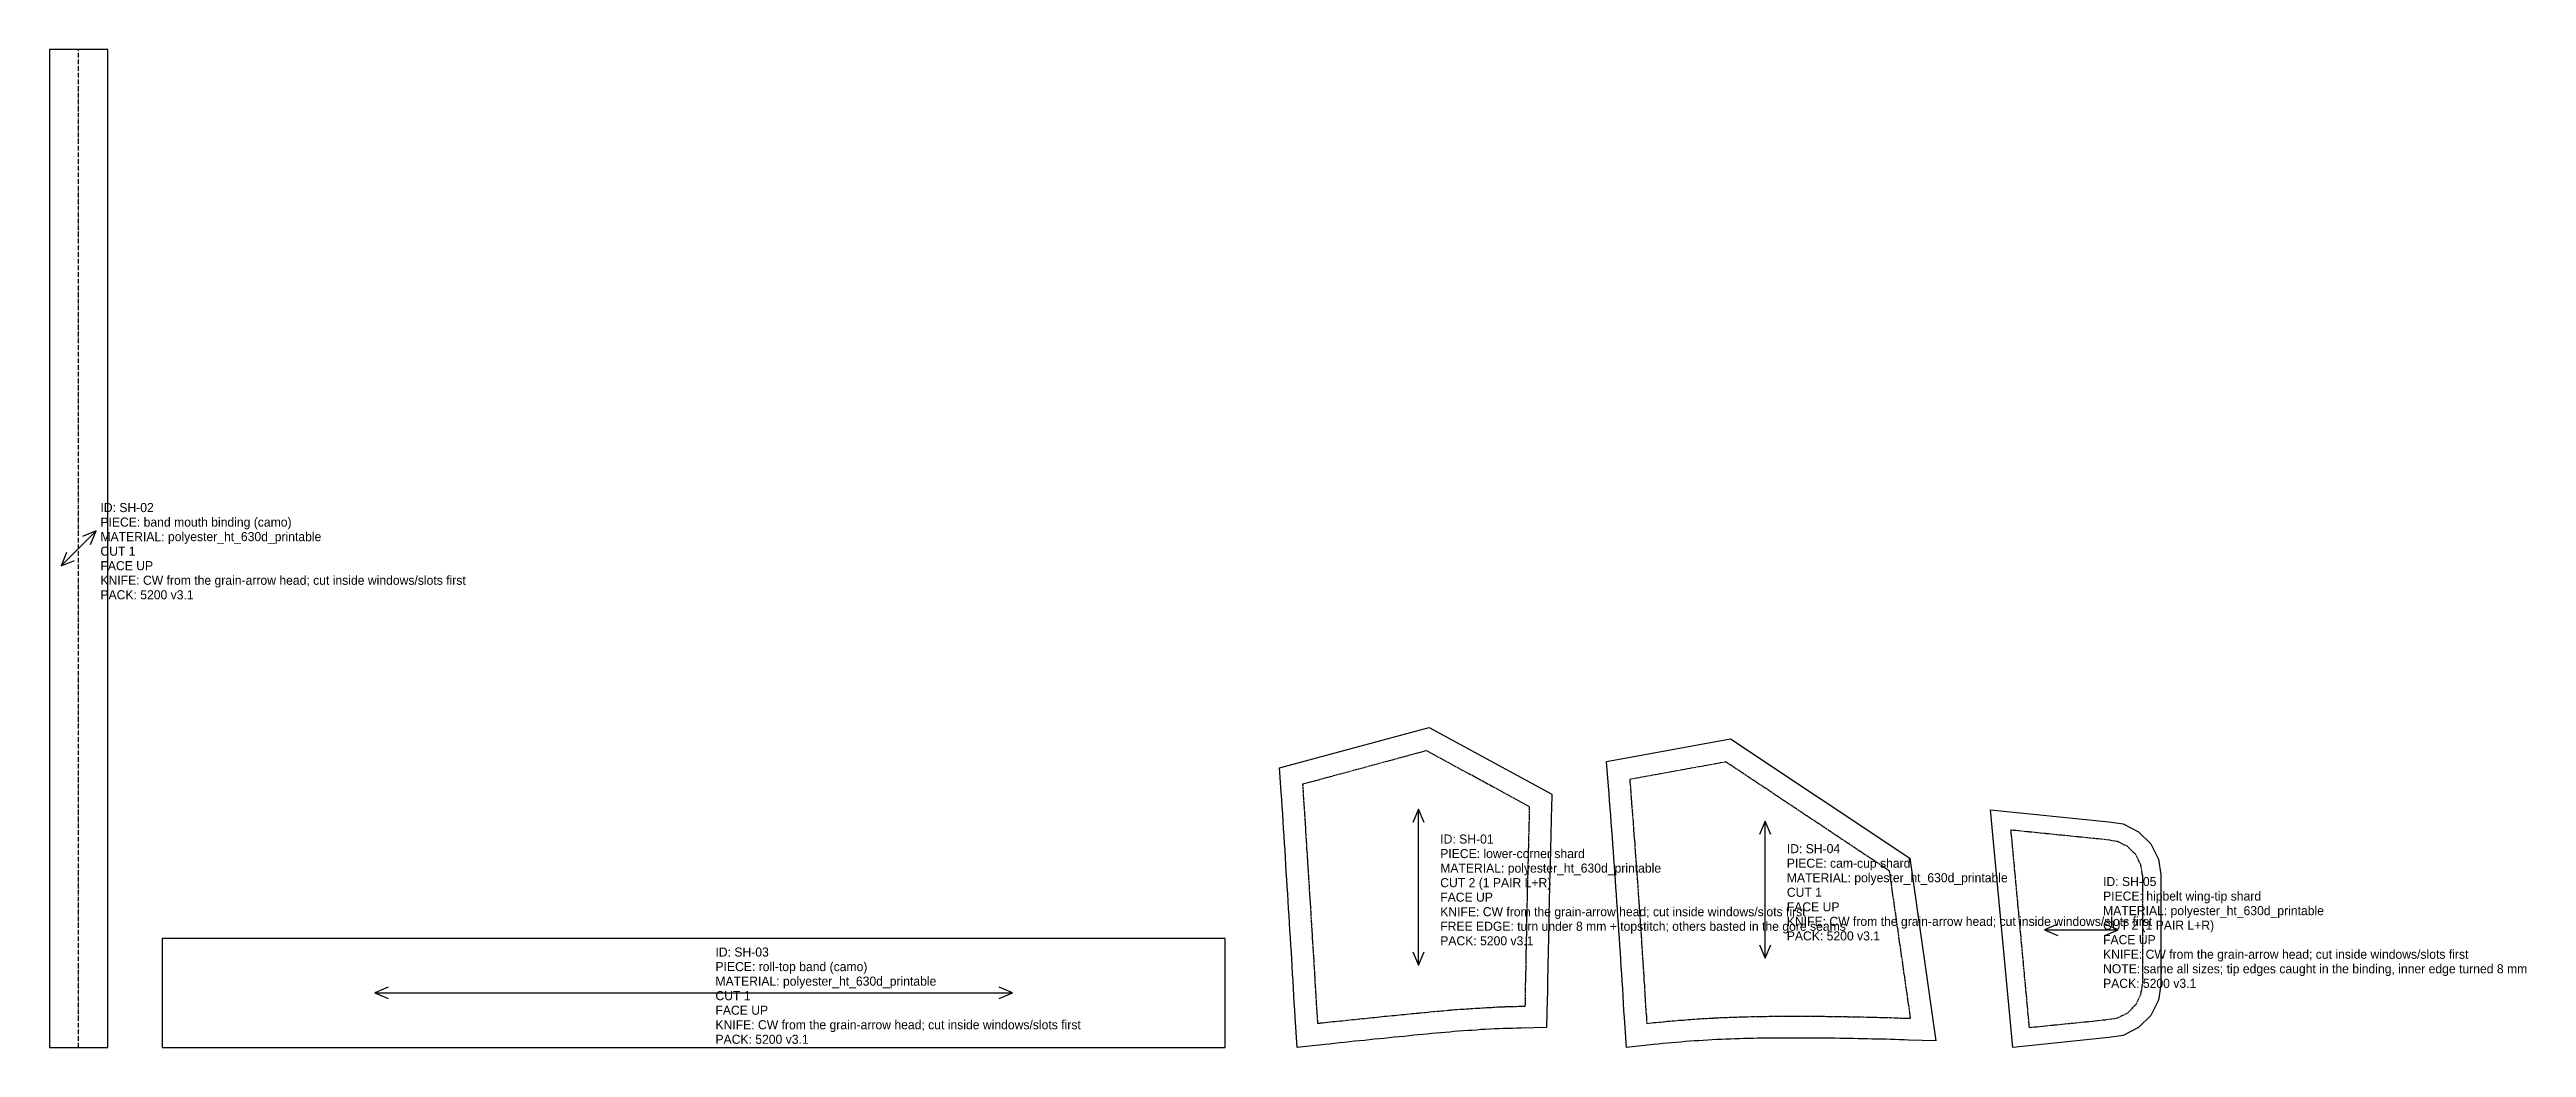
# Model space of a CAD drawing. Header units: millimetres. Extents: x 0 to 1363, y 0 to 549.
import ezdxf

# ---------------------------------------------------------------- set-up
doc = ezdxf.new("R2010")
doc.units = ezdxf.units.MM
doc.linetypes.add('DASHDOT', pattern=[3.556, 2.54, -0.508, 0, -0.508])
doc.linetypes.add('DASHED', pattern=[1.524, 1.27, -0.254])
for name, color, linetype in [('CUT', 7, 'Continuous'), ('GRAIN', 5, 'Continuous'), ('INTERNAL', 6, 'Continuous'), ('SEW', 3, 'Continuous'), ('TEXT', 2, 'Continuous')]:
    doc.layers.add(name, color=color, linetype=linetype)

# ---------------------------------------------------------------- blocks, each defined once
blk = doc.blocks.new('SH-02_0')
at = {"layer": 'CUT'}
blk.add_lwpolyline([(0, 0), (32, 0), (32, 549.1), (0, 549.1)], close=True, dxfattribs=at)
at = {"layer": 'GRAIN'}
for points in [[(6.4, 265), (25.6, 284.2)], [(22.6, 276.8), (25.6, 284.2), (18.2, 281.2)], [(9.4, 272.4), (6.4, 265), (13.8, 268)]]:
    blk.add_lwpolyline(points, dxfattribs=at)
at = {"layer": 'INTERNAL', "linetype": 'DASHDOT'}
blk.add_lwpolyline([(16, 0), (16, 549.1)], dxfattribs=at)
at = {"layer": 'SEW', "linetype": 'DASHED'}
blk.add_lwpolyline([(0, 0), (32, 0), (32, 549.1), (0, 549.1)], close=True, dxfattribs=at)
at = {"layer": 'TEXT'}
for s, p in [('PIECE: band mouth binding (camo)', (28, 286.6)), ('ID: SH-02', (28, 294.6)), ('CUT 1', (28, 270.6)), ('MATERIAL: polyester_ht_630d_printable', (28, 278.6)), ('FACE UP', (28, 262.6)), ('KNIFE: CW from the grain-arrow head; cut inside windows/slots first', (28, 254.6)), ('PACK: 5200 v3.1', (28, 246.6))]:
    blk.add_text(s, height=5, dxfattribs=at).set_placement(p)
blk = doc.blocks.new('SH-03_1')
at = {"layer": 'CUT'}
blk.add_lwpolyline([(0, 0), (584.9, 0), (584.9, 60), (0, 60)], close=True, dxfattribs=at)
at = {"layer": 'GRAIN'}
for points in [[(124.3, 33.1), (117, 30), (124.3, 26.9)], [(117, 30), (467.9, 30)], [(460.5, 26.9), (467.9, 30), (460.5, 33.1)]]:
    blk.add_lwpolyline(points, dxfattribs=at)
at = {"layer": 'SEW', "linetype": 'DASHED'}
blk.add_lwpolyline([(0, 0), (584.9, 0), (584.9, 60), (0, 60)], close=True, dxfattribs=at)
at = {"layer": 'TEXT'}
for s, p in [('ID: SH-03', (304.4, 50)), ('PIECE: roll-top band (camo)', (304.4, 42)), ('CUT 1', (304.4, 26)), ('MATERIAL: polyester_ht_630d_printable', (304.4, 34)), ('FACE UP', (304.4, 18)), ('KNIFE: CW from the grain-arrow head; cut inside windows/slots first', (304.4, 10)), ('PACK: 5200 v3.1', (304.4, 2))]:
    blk.add_text(s, height=5, dxfattribs=at).set_placement(p)
blk = doc.blocks.new('SH-01_2')
at = {"layer": 'CUT'}
blk.add_lwpolyline([(1287.2, 144.1), (1287.1, 140), (1287, 136), (1286.9, 132), (1286.8, 127.9), (1286.7, 123.9), (1286.6, 119.9), (1286.5, 115.8), (1286.4, 111.8), (1286.3, 107.8), (1286.2, 103.8), (1286.1, 99.7), (1286, 95.7), (1285.9, 91.7), (1285.8, 87.6), (1285.7, 83.6), (1285.7, 79.6), (1285.6, 75.6), (1285.5, 71.5), (1285.4, 67.5), (1285.3, 63.5), (1285.2, 59.5), (1285.2, 55.4), (1285.1, 51.4), (1285, 47.4), (1285, 43.3), (1284.9, 39.3), (1284.5, 23.8), (1270.5, 23.5), (1268.1, 23.4), (1265.7, 23.3), (1263.2, 23.3), (1260.7, 23.2), (1258.3, 23.1), (1255.8, 23), (1253.3, 22.8), (1250.9, 22.7), (1248.4, 22.6), (1246, 22.4), (1243.5, 22.2), (1241.1, 22.1), (1238.6, 21.9), (1236.1, 21.7), (1233.7, 21.5), (1231.2, 21.3), (1228.7, 21.1), (1226.3, 20.9), (1223.8, 20.6), (1221.3, 20.4), (1218.8, 20.2), (1216.4, 19.9), (1213.9, 19.7), (1211.4, 19.5), (1208.9, 19.2), (1206.1, 18.9), (1203.4, 18.7), (1200.7, 18.4), (1197.9, 18.1), (1195.2, 17.8), (1192.5, 17.6), (1189.7, 17.3), (1187, 17), (1184.3, 16.7), (1181.5, 16.4), (1178.8, 16.2), (1176.1, 15.9), (1173.4, 15.6), (1170.6, 15.3), (1167.9, 15), (1165.2, 14.7), (1162.5, 14.5), (1147.3, 12.8), (1146.2, 29.4), (1146, 33.4), (1145.7, 37.4), (1145.5, 41.4), (1145.3, 45.3), (1145, 49.4), (1144.8, 53.4), (1144.5, 57.4), (1144.3, 61.3), (1144.1, 65.3), (1143.8, 69.3), (1143.6, 73.3), (1143.3, 77.3), (1143.1, 81.3), (1142.8, 85.3), (1142.6, 89.3), (1142.3, 93.3), (1142.1, 97.3), (1141.8, 101.3), (1141.6, 105.3), (1141.3, 109.3), (1141.1, 113.3), (1140.8, 117.3), (1140.6, 121.3), (1140.3, 125.3), (1140.1, 129.3), (1139.8, 133.3), (1139.5, 137.3), (1139.3, 141.3), (1139, 145.3), (1138.8, 149.3), (1138.5, 153.3), (1137.6, 166.6), (1219.9, 188.9), (1287.4, 152.2)], close=True, dxfattribs=at)
at = {"layer": 'GRAIN'}
for points in [[(1217.1, 136.6), (1214, 144), (1210.9, 136.6)], [(1214, 58.1), (1214, 144)], [(1210.9, 65.5), (1214, 58.1), (1217.1, 65.5)]]:
    blk.add_lwpolyline(points, dxfattribs=at)
at = {"layer": 'SEW', "linetype": 'DASHED'}
blk.add_lwpolyline([(1275.2, 144.4), (1275.2, 145.2), (1218.4, 176.1), (1150.3, 157.6), (1150.5, 154.1), (1150.7, 150.1), (1151, 146.1), (1151.3, 142.1), (1151.5, 138.1), (1151.8, 134.1), (1152, 130.1), (1152.3, 126.1), (1152.5, 122.1), (1152.8, 118.1), (1153, 114.1), (1153.3, 110.1), (1153.5, 106.1), (1153.8, 102.1), (1154, 98.1), (1154.3, 94.1), (1154.6, 90.1), (1154.8, 86.1), (1155, 82.1), (1155.3, 78.1), (1155.5, 74.1), (1155.8, 70.1), (1156, 66.1), (1156.3, 62.1), (1156.5, 58.1), (1156.8, 54.1), (1157, 50.1), (1157.2, 46.1), (1157.5, 42.1), (1157.7, 38.1), (1158, 34.1), (1158.2, 30.1), (1158.5, 26.1), (1161.2, 26.4), (1163.9, 26.7), (1166.7, 27), (1169.4, 27.3), (1172.1, 27.5), (1174.9, 27.8), (1177.6, 28.1), (1180.3, 28.4), (1183.1, 28.7), (1185.8, 28.9), (1188.5, 29.2), (1191.3, 29.5), (1194, 29.8), (1196.7, 30.1), (1199.5, 30.3), (1202.2, 30.6), (1204.9, 30.9), (1207.7, 31.1), (1210.2, 31.4), (1212.7, 31.6), (1215.2, 31.9), (1217.7, 32.1), (1220.2, 32.4), (1222.7, 32.6), (1225.2, 32.8), (1227.7, 33), (1230.2, 33.3), (1232.7, 33.5), (1235.2, 33.7), (1237.7, 33.9), (1240.2, 34), (1242.7, 34.2), (1245.2, 34.4), (1247.7, 34.5), (1250.2, 34.7), (1252.7, 34.8), (1255.2, 34.9), (1257.7, 35.1), (1260.2, 35.2), (1262.8, 35.3), (1265.3, 35.3), (1267.8, 35.4), (1270.3, 35.5), (1272.8, 35.5), (1272.9, 39.6), (1273, 43.6), (1273, 47.6), (1273.1, 51.6), (1273.2, 55.7), (1273.2, 59.7), (1273.3, 63.7), (1273.4, 67.8), (1273.5, 71.8), (1273.6, 75.8), (1273.7, 79.8), (1273.7, 83.9), (1273.8, 87.9), (1273.9, 91.9), (1274, 96), (1274.1, 100), (1274.2, 104), (1274.3, 108.1), (1274.4, 112.1), (1274.5, 116.1), (1274.6, 120.2), (1274.7, 124.2), (1274.8, 128.2), (1274.9, 132.3), (1275, 136.3), (1275.1, 140.3)], close=True, dxfattribs=at)
at = {"layer": 'TEXT'}
for s, p in [('ID: SH-01', (1226, 125)), ('PIECE: lower-corner shard', (1226, 117)), ('MATERIAL: polyester_ht_630d_printable', (1226, 109)), ('CUT 2 (1 PAIR L+R)', (1226, 101)), ('FACE UP', (1226, 93)), ('KNIFE: CW from the grain-arrow head; cut inside windows/slots first', (1226, 85)), ('FREE EDGE: turn under 8 mm + topstitch; others basted in the gore seams', (1226, 77)), ('PACK: 5200 v3.1', (1226, 69))]:
    blk.add_text(s, height=5, dxfattribs=at).set_placement(p)
blk = doc.blocks.new('SH-04_3')
at = {"layer": 'CUT'}
blk.add_lwpolyline([(318.1, 22.8), (315.6, 22.9), (313.1, 22.9), (310.6, 23), (308.1, 23.1), (305.5, 23.2), (303, 23.2), (300.5, 23.3), (297.9, 23.3), (295.4, 23.4), (292.9, 23.5), (290.4, 23.5), (287.8, 23.6), (285.3, 23.6), (282.8, 23.7), (280.3, 23.7), (277.7, 23.8), (275.2, 23.8), (272.7, 23.8), (270.2, 23.9), (267.7, 23.9), (265.2, 23.9), (262.6, 23.9), (260.1, 23.9), (257.6, 23.9), (255.1, 23.9), (252.6, 23.9), (250.1, 23.9), (247.6, 23.9), (245.1, 23.9), (242.6, 23.9), (240, 23.8), (237.5, 23.8), (235, 23.8), (232.5, 23.7), (230, 23.6), (227.5, 23.6), (225, 23.5), (222.5, 23.4), (220.1, 23.3), (217.6, 23.2), (215, 23.1), (212.6, 23), (210.1, 22.9), (207.6, 22.7), (205.1, 22.6), (202.6, 22.4), (200.1, 22.3), (197.7, 22.1), (195.2, 21.9), (192.7, 21.7), (190.3, 21.5), (187.7, 21.3), (185.3, 21), (182.8, 20.8), (180.3, 20.5), (177.8, 20.3), (162.9, 18.7), (161.8, 35.1), (161.5, 39.1), (161.3, 43.1), (161, 47.1), (160.8, 51.1), (160.5, 55.1), (160.3, 59), (160, 63), (159.8, 67), (159.5, 71), (159.3, 74.9), (159, 78.9), (158.7, 82.9), (158.5, 86.9), (158.2, 90.8), (157.9, 94.8), (157.6, 98.8), (157.4, 102.8), (157.1, 106.7), (156.8, 110.7), (156.5, 114.7), (156.2, 118.7), (156, 122.6), (155.7, 126.6), (155.4, 130.6), (155.1, 134.5), (154.8, 138.5), (154.5, 142.5), (154.2, 146.5), (153.9, 150.4), (153.6, 154.4), (153.3, 158.4), (152.9, 162.4), (151.8, 176.1), (220.2, 188.5), (318.7, 122.8), (333.1, 22.3)], close=True, dxfattribs=at)
at = {"layer": 'GRAIN'}
for points in [[(242.3, 135.9), (239.1, 143.3), (236, 135.9)], [(239.1, 67.9), (239.1, 143.3)], [(236, 75.2), (239.1, 67.9), (242.3, 75.2)]]:
    blk.add_lwpolyline(points, dxfattribs=at)
at = {"layer": 'SEW', "linetype": 'DASHED'}
blk.add_lwpolyline([(318.5, 34.8), (319.2, 34.8), (307.6, 115.8), (217.6, 175.8), (164.7, 166.2), (164.9, 163.3), (165.2, 159.3), (165.5, 155.4), (165.8, 151.4), (166.1, 147.4), (166.5, 143.4), (166.7, 139.4), (167, 135.4), (167.4, 131.5), (167.6, 127.5), (167.9, 123.5), (168.2, 119.5), (168.5, 115.5), (168.8, 111.5), (169.1, 107.6), (169.3, 103.6), (169.6, 99.6), (169.9, 95.6), (170.2, 91.6), (170.4, 87.7), (170.7, 83.7), (171, 79.7), (171.2, 75.7), (171.5, 71.7), (171.7, 67.7), (172, 63.8), (172.3, 59.8), (172.5, 55.8), (172.8, 51.8), (173, 47.9), (173.2, 43.9), (173.5, 39.9), (173.8, 35.9), (174, 31.9), (176.6, 32.2), (179.1, 32.5), (181.6, 32.7), (184.1, 33), (186.7, 33.2), (189.2, 33.4), (191.7, 33.7), (194.2, 33.8), (196.8, 34), (199.3, 34.2), (201.8, 34.4), (204.4, 34.6), (206.9, 34.7), (209.4, 34.8), (212, 35), (214.5, 35.1), (217, 35.2), (219.6, 35.3), (222.1, 35.4), (224.7, 35.5), (227.2, 35.6), (229.7, 35.6), (232.3, 35.7), (234.8, 35.8), (237.3, 35.8), (239.9, 35.8), (242.4, 35.9), (244.9, 35.9), (247.5, 35.9), (250, 35.9), (252.6, 35.9), (255.1, 35.9), (257.6, 35.9), (260.2, 35.9), (262.7, 35.9), (265.2, 35.9), (267.8, 35.9), (270.3, 35.9), (272.9, 35.8), (275.4, 35.8), (277.9, 35.8), (280.5, 35.7), (283, 35.7), (285.5, 35.6), (288.1, 35.6), (290.6, 35.5), (293.2, 35.5), (295.7, 35.4), (298.2, 35.3), (300.8, 35.3), (303.3, 35.2), (305.8, 35.1), (308.4, 35.1), (310.9, 35), (313.5, 34.9), (316, 34.9)], close=True, dxfattribs=at)
at = {"layer": 'TEXT'}
for s, p in [('PIECE: cam-cup shard', (251.1, 117.6)), ('ID: SH-04', (251.1, 125.6)), ('MATERIAL: polyester_ht_630d_printable', (251.1, 109.6)), ('CUT 1', (251.1, 101.6)), ('FACE UP', (251.1, 93.6)), ('KNIFE: CW from the grain-arrow head; cut inside windows/slots first', (251.1, 85.6)), ('PACK: 5200 v3.1', (251.1, 77.6))]:
    blk.add_text(s, height=5, dxfattribs=at).set_placement(p)
blk = doc.blocks.new('SH-05_4')
at = {"layer": 'CUT'}
blk.add_lwpolyline([(204.3, 129.4), (212.3, 128.2), (220.7, 123.9), (227.4, 117.2), (231.7, 108.8), (233, 100.3), (233, 39.7), (231.7, 31.2), (227.4, 22.8), (220.7, 16.1), (212.3, 11.8), (204.3, 10.6), (151.5, 5.2), (139.3, 136)], close=True, dxfattribs=at)
at = {"layer": 'GRAIN'}
for points in [[(176.4, 73.1), (169, 70), (176.4, 66.9)], [(169, 70), (209.5, 70)], [(202.1, 66.9), (209.5, 70), (202.1, 73.1)]]:
    blk.add_lwpolyline(points, dxfattribs=at)
at = {"layer": 'SEW', "linetype": 'DASHED'}
blk.add_lwpolyline([(203, 119.5), (150.4, 124.8), (160.5, 16.2), (203, 20.5), (209.2, 21.5), (214.8, 24.3), (219.2, 28.7), (222, 34.3), (223, 40.5), (223, 99.5), (222, 105.7), (219.2, 111.3), (214.8, 115.7), (209.2, 118.5)], close=True, dxfattribs=at)
at = {"layer": 'TEXT'}
for s, p in [('ID: SH-05', (201.2, 94)), ('PIECE: hipbelt wing-tip shard', (201.2, 86)), ('MATERIAL: polyester_ht_630d_printable', (201.2, 78)), ('CUT 2 (1 PAIR L+R)', (201.2, 70)), ('FACE UP', (201.2, 62)), ('KNIFE: CW from the grain-arrow head; cut inside windows/slots first', (201.2, 54)), ('NOTE: same all sizes; tip edges caught in the binding, inner edge turned 8 mm', (201.2, 46)), ('PACK: 5200 v3.1', (201.2, 38))]:
    blk.add_text(s, height=5, dxfattribs=at).set_placement(p)

msp = doc.modelspace()

# ---------------------------------------------------------------- block references
at = {"layer": 'CUT'}
for name, p in [('SH-02_0', (0, 0)), ('SH-01_2', (-460.8, -12.8)), ('SH-04_3', (704.8, -18.7)), ('SH-05_4', (928.7, -5.2)), ('SH-03_1', (62, 0))]:
    msp.add_blockref(name, p, dxfattribs=at)

doc.saveas('drawing.dxf')
